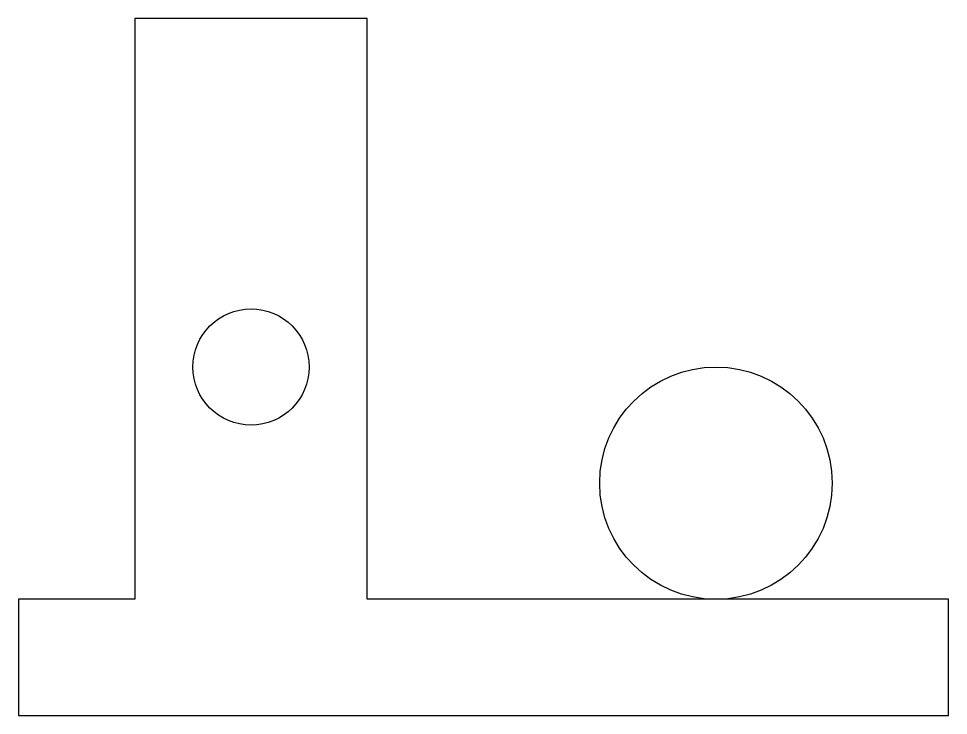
# Model space of a CAD drawing. Header units: inches. Extents: x 0 to 2, y 0 to 1.5.
import ezdxf

# ---------------------------------------------------------------- set-up
doc = ezdxf.new("R2010")
doc.units = ezdxf.units.IN

msp = doc.modelspace()

# ---------------------------------------------------------------- linework, layer by layer
at = {"layer": 'holes'}
for centre, radius in [((0.5, 0.75), 0.125), ((1.5, 0.5), 0.25)]:
    msp.add_circle(centre, radius, dxfattribs=at)
at = {"layer": 'profile'}
msp.add_lwpolyline([(0, 0), (2, 0), (2, 0.25), (0.75, 0.25), (0.75, 1.5), (0.25, 1.5), (0.25, 0.25), (0, 0.25)], close=True, dxfattribs=at)

doc.saveas('drawing.dxf')
